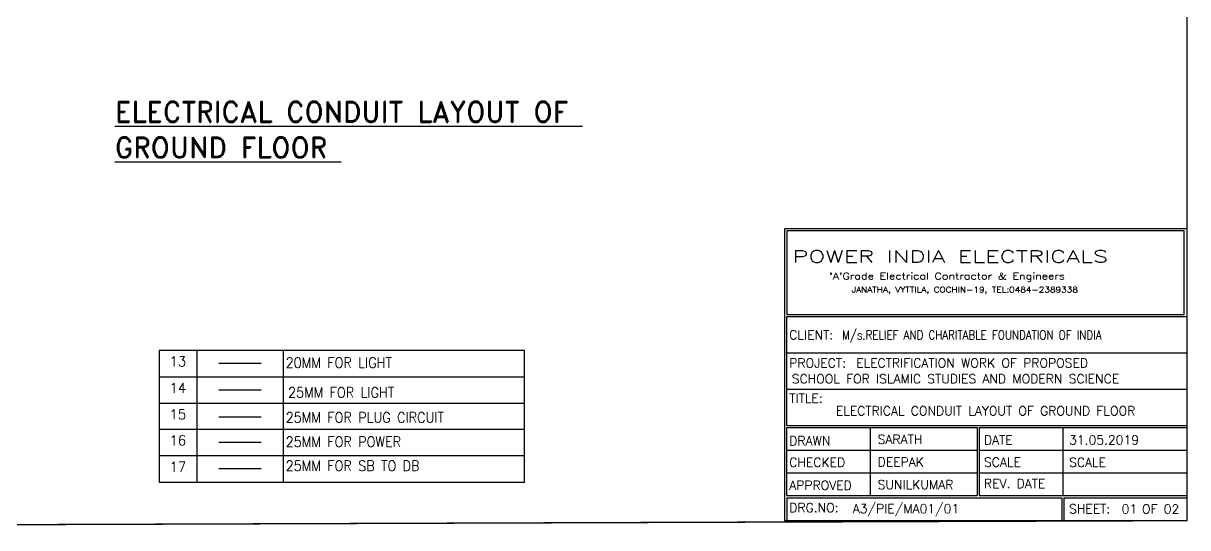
# Model space of a CAD drawing. Header units: inches. Extents: x -221585 to 401252, y -284294 to 332380.
# Drawn here: x 135218 to 140614, y 24843 to 27181 of the extents above; entities that cross this region are included whole.
import ezdxf

# ---------------------------------------------------------------- set-up
doc = ezdxf.new("R2010")
doc.units = ezdxf.units.IN
doc.header["$MEASUREMENT"] = 0
doc.linetypes.add('HIDDEN2', pattern=[0.1875, 0.125, -0.0625])
doc.layers.add('text', color=72, linetype='HIDDEN2', lineweight=5)
doc.styles.add('A', font='SIMPLEX', dxfattribs={"width": 0.9})
doc.styles.add('ROMAND', font='ROMAND.shx')
doc.styles.add('ROMANT', font='romant', dxfattribs={"width": 0.8, "oblique": 1, "height": 3})

# ---------------------------------------------------------------- blocks, each defined once
blk = doc.blocks.new('HF')
at = {"color": 1}
for s, height, style, width, p in [('POWER INDIA ELECTRICALS', 3.5, 'ROMANT', 1.5, (-34.43, 3.77)), ("'A'Grade Electrical Contractor & Engineers", 2, 'ROMANT', 1.2, (-23.6, -1.27)), ('JANATHA, VYTTILA, COCHIN-19, TEL:0484-2389338 ', 1.6, 'ROMAND', 1.2, (-17, -5.05))]:
    blk.add_text(s, height=height, dxfattribs=dict(at, style=style, width=width)).set_placement(p)

msp = doc.modelspace()

# ---------------------------------------------------------------- linework, layer by layer
at = {"color": 6}
for p, q in [((138755.4, 25821.2), (138755.4, 25317.2)), ((138756, 25821.2), (140611.1, 25821.2)), ((138756, 25653.2), (140611.1, 25653.2)), ((136320.7, 25603.6), (136123.5, 25603.6)), ((138756, 25485.2), (140611.1, 25485.2)), ((138756, 25317.2), (140611.1, 25317.2)), ((138755.4, 25306.7), (138755.4, 24991.7)), ((138756, 25306.7), (139639.2, 25306.7)), ((139141.9, 25306.7), (139141.9, 24991.7)), ((139639.2, 25306.7), (139639.2, 24991.7)), ((139648.4, 25306.7), (139648.4, 24991.7)), ((139648.4, 25306.7), (140035.5, 25306.7)), ((140035.5, 25306.7), (140035.5, 24991.7)), ((140035.5, 25306.7), (140611.1, 25306.7)), ((138756, 25201.7), (139639.2, 25201.7)), ((139648.4, 25201.7), (140611.1, 25201.7)), ((138756, 25096.7), (139060.2, 25096.7)), ((139060.2, 25096.7), (139639.2, 25096.7)), ((139648.4, 25096.7), (140035.5, 25096.7)), ((140035.5, 25096.7), (140611.1, 25096.7)), ((138756, 24991.7), (139639.2, 24991.7)), ((139648.4, 24991.7), (140045.6, 24991.7)), ((140045.6, 24991.7), (140611.1, 24991.7)), ((138756, 24981.2), (140030.3, 24981.2)), ((138756, 24981.2), (138756, 24876.2)), ((140030.3, 24981.2), (140030.3, 24875.8)), ((140040.8, 24981.2), (140040.8, 24875)), ((140040.8, 24981.2), (140611.1, 24981.2))]:
    msp.add_line(p, q, dxfattribs=at)
at = {"color": 3}
for p, q in [((137535, 25664), (135847.8, 25664)), ((135847.8, 25664), (135847.8, 25052.9)), ((137540.9, 25664), (135847.8, 25664)), ((136022.4, 25664), (136022.4, 25052.9)), ((136421.9, 25664), (136421.9, 25052.9)), ((137540.9, 25052.9), (137540.9, 25664)), ((137540.9, 25541.4), (135847.8, 25541.4)), ((137540.9, 25418.8), (135847.8, 25418.8)), ((137540.9, 25298), (135847.8, 25298)), ((136320.7, 25237.7), (136123.5, 25237.7)), ((137540.9, 25175.4), (135847.8, 25175.4)), ((137540.9, 25052.9), (135847.8, 25052.9))]:
    msp.add_line(p, q, dxfattribs=at)
at = {"color": 1}
msp.add_line((136320.7, 25481.1), (136123.5, 25481.1), dxfattribs=at)
at = {"color": 42}
msp.add_line((136320.7, 25355.5), (136123.5, 25355.5), dxfattribs=at)
at = {"color": 144}
msp.add_line((136320.7, 25115.1), (136123.5, 25115.1), dxfattribs=at)
at = {"color": 6, "const_width": 6.3}
msp.add_lwpolyline([(131995.7, 24846.2), (131995.7, 30676.9), (140611.1, 30706.5), (140611.1, 24875.8)], close=True, dxfattribs=at)
at = {"color": 6}
for points in [[(138745.5, 26228.7), (138745.5, 24875.8), (140611.1, 24875.8), (140611.1, 26228.7)], [(138756, 26218.2), (138756, 25831.7), (140597.3, 25831.7), (140597.3, 26218.2)]]:
    msp.add_lwpolyline(points, close=True, dxfattribs=at)

# ---------------------------------------------------------------- block references
at = {"layer": 'text', "color": 1, "xscale": 15.75, "yscale": 15.75, "zscale": 15.75}
msp.add_blockref('HF', (139324.7, 26013.1), dxfattribs=at)

# ---------------------------------------------------------------- texts
at = {"color": 7}
for s, height, style, p in [('%%UELECTRICAL CONDUIT LAYOUT OF ', 94.5, 'ROMAND', (135642.4, 26723.1)), ('%%UGROUND FLOOR ', 94.5, 'ROMAND', (135642.4, 26558)), ('13', 45.61, 'A', (135895, 25590.6)), ('14', 45.61, 'A', (135895, 25468)), ('15', 45.61, 'A', (135895, 25345.4)), ('ELECTRICAL CONDUIT LAYOUT OF GROUND FLOOR ', 42, 'ROMAND', (138983.4, 25363.6)), ('16', 45.61, 'A', (135895, 25224.7)), ('17', 45.61, 'A', (135895, 25102.1))]:
    msp.add_text(s, height=height, dxfattribs=dict(at, style=style)).set_placement(p)
at = {"color": 4, "style": 'ROMAND'}
for s, p in [('CLIENT:', (138767.7, 25715.6)), ('PROJECT:', (138767.7, 25585.7)), ('TITLE:', (138767.7, 25422.2)), ('DRAWN', (138767.7, 25224.7)), ('DATE', (139670.2, 25228.9)), ('CHECKED', (138767.7, 25125)), ('SCALE', (139670.2, 25125.7)), ('APPROVED', (138767.7, 25018.6)), ('REV. DATE', (139670.2, 25026.7)), ('DRG.NO:', (138767.7, 24915.2)), ('SHEET:', (140064.5, 24909.4))]:
    msp.add_text(s, height=42, dxfattribs=at).set_placement(p)
at = {"color": 246, "style": 'ROMAND', "width": 0.83}
msp.add_text(' M/s.RELIEF AND CHARITABLE FOUNDATION OF INDIA', height=42, dxfattribs=at).set_placement((138988.5, 25715.5))
at = {"color": 246, "style": 'ROMAND'}
for s, p in [('ELECTRIFICATION WORK OF PROPOSED', (139077.6, 25585.7)), ('SCHOOL FOR ISLAMIC STUDIES AND MODERN SCIENCE', (138779.2, 25512.2)), ('31.05.2019', (140064.5, 25228.9)), ('OF 02', (140402.3, 24908.5))]:
    msp.add_text(s, height=42, dxfattribs=at).set_placement(p)
at = {"color": 0, "char_height": 48.142, "attachment_point": 1, "style": 'A'}
for s, insert in [('20MM FOR LIGHT', (136434.1, 25631.9)), ('25MM FOR LIGHT', (136445, 25494)), ('25MM FOR PLUG CIRCUIT', (136434.1, 25378.2)), ('25MM FOR POWER', (136434.1, 25265.3)), ('25MM FOR SB TO DB', (136434.1, 25154.2))]:
    msp.add_mtext_dynamic_manual_height_columns(s, width=8106.989, gutter_width=12.5, heights=[0], dxfattribs=dict(at, insert=insert))
at = {"style": 'ROMAND'}
for tag, p, s in [('SARATH', (139177.4, 25231.5), 'BTB'), ('DEEPAK', (139177.4, 25126.5), 'BTB'), ('SUNILKUMAR', (139177.4, 25021.5), 'BTB'), ('A3/PIE/MA01/01', (139062, 24910.7), 'A3\\PIE\\'), ('01', (140308, 24908.5), '-')]:
    msp.add_attdef(tag, p, s, height=42, dxfattribs=at)
at = {"color": 246, "style": 'ROMAND'}
msp.add_attdef('SCALE', (140064.5, 25125), 'NTS', height=42, dxfattribs=at)

doc.saveas('drawing.dxf')
